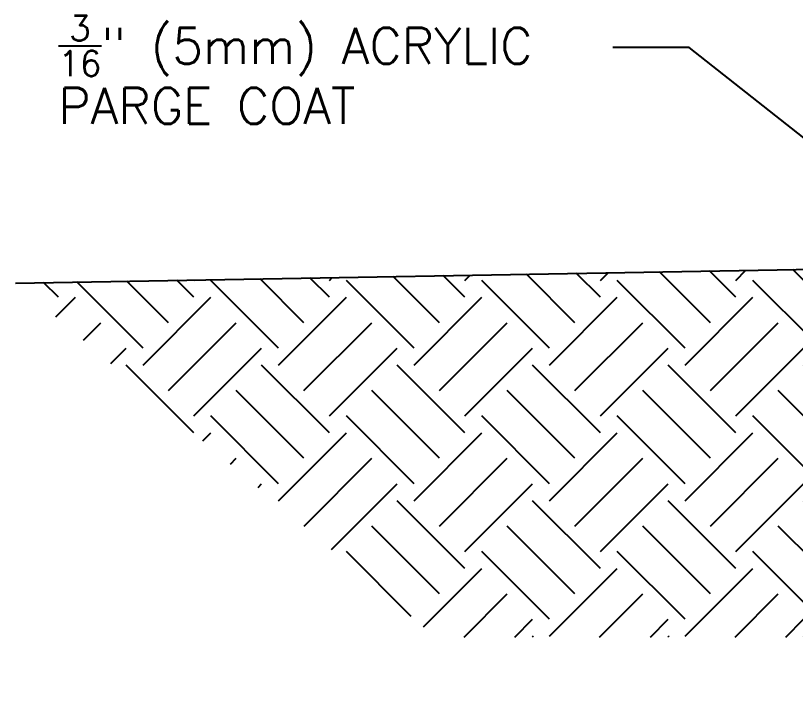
# Model space of a CAD drawing. Header units: inches. Extents: x -53.9 to -9.3, y -18.5 to 74.9.
# Drawn here: x -53.93 to -37.66, y 23.91 to 37.99 of the extents above; entities that cross this region are included whole.
import ezdxf

# ---------------------------------------------------------------- set-up
doc = ezdxf.new("R2010")
doc.units = ezdxf.units.IN
doc.header["$MEASUREMENT"] = 0
doc.linetypes.add('DASHEDX2', pattern=[1.5, 1, -0.5])
for name, color, linetype in [('HATCH', 12, 'Continuous'), ('LINE50', 5, 'Continuous'), ('TEXT', 4, 'Continuous')]:
    doc.layers.add(name, color=color, linetype=linetype)
doc.styles.add('DIM', font='romans.shx', dxfattribs={"width": 0.7})
doc.styles.add('ROMANS', font='romans.shx', dxfattribs={"height": 1.125})
doc.dimstyles.new('ext_12', dxfattribs={"dimscale": 12, "dimtxt": 0.09375, "dimasz": 0.09375, "dimexe": 0.09375, "dimexo": 0.0625, "dimgap": 0.0625, "dimtad": 1, "dimdec": 1, "dimzin": 3, "dimdsep": 46, "dimlunit": 4, "dimtxsty": 'DIM', "dimcen": 0.09, "dimdle": 0.09375, "dimclrt": 4, "dimadec": 0, "dimazin": 0, "dimtfac": 1, "dimtdec": 1, "dimtmove": 2, "dimatfit": 3, "dimfxl": 0, "dimfrac": 2, "dimtolj": 1, "dimtzin": 0, "dimarcsym": 0})

msp = doc.modelspace()

# ---------------------------------------------------------------- hatches: boundary and pattern name
at = {"layer": 'HATCH'}
h = msp.add_hatch(dxfattribs=at)
h.set_pattern_fill('EARTH', color=256, scale=8, angle=45, style=0)
h.set_pattern_definition([(45, (-47.3858, 7.0076), (2e-16, 2.82843), [2, -2]), (45, (-47.9161, 7.5379), (2e-16, 2.82843), [2, -2]), (45, (-48.4464, 8.0682), (2e-16, 2.82843), [2, -2]), (135, (-48.4464, 8.4218), (-2.82843, 4e-16), [2, -2]), (135, (-47.9161, 8.9521), (-2.82843, 4e-16), [2, -2]), (135, (-47.3858, 9.4824), (-2.82843, 4e-16), [2, -2])])
h.paths.add_polyline_path([(-36.397, 32.716), (-53.935, 32.41), (-45.164, 25.023), (-36.209, 25.023), (-36.209, 26.716), (-36.397, 26.716)])
h.paths.add_polyline_path([(-52.409, 23.912), (-44.052, 23.912), (-44.052, 25.626), (-52.409, 25.626)], flags=9)

# ---------------------------------------------------------------- linework, layer by layer
at = {"layer": 'LINE50'}
msp.add_line((-53.935, 32.41), (-36.397, 32.716), dxfattribs=at)

# ---------------------------------------------------------------- texts
at = {"layer": 'TEXT', "linetype": 'DASHEDX2', "insert": (-53.042, 36.859), "char_height": 0.75, "width": 11.118, "attachment_point": 4, "style": 'ROMANS'}
msp.add_mtext('\\A1;{\\H0.7x;\\S3/16;}" (5mm) ACRYLIC PARGE COAT', dxfattribs=at)

# ---------------------------------------------------------------- leaders
at = {"layer": 'TEXT'}
msp.add_leader([(-36.397, 34.579), (-39.875, 37.322), (-41.464, 37.322)], dimstyle='ext_12', override={"dimgap": 0.0625, "dimtad": 0}, dxfattribs=at)

doc.saveas('drawing.dxf')
